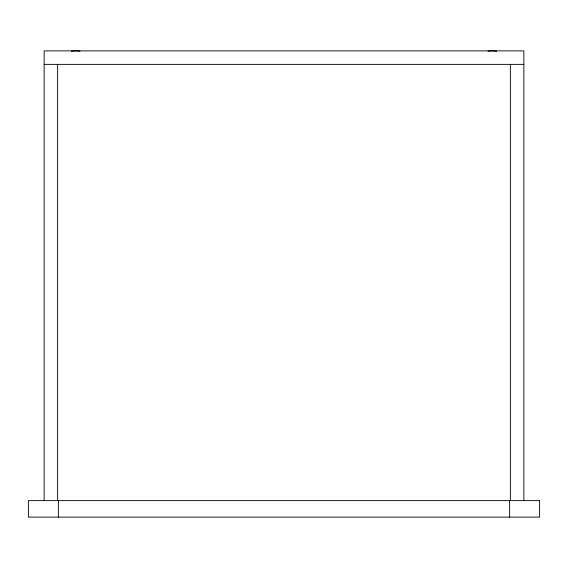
<?xml version="1.0" encoding="UTF-8"?>
<svg xmlns="http://www.w3.org/2000/svg" width="568" height="568" viewBox="0 0 568 568"><rect width="100%" height="100%" fill="white"/><g stroke="black" fill="none" stroke-linecap="round" stroke-linejoin="round"><path stroke-width="0.85" d="M44.141 64.376L523.859 64.376M523.859 500.621L523.859 50.886L44.141 50.886L44.141 500.621M510.369 64.376L510.369 500.621M509.617 500.621L509.617 517.114M58.383 500.621L58.383 517.114M57.631 64.376L57.631 500.621M71.277 51.205A29.983 29.983 0 0 1 79.967 51.205M488.033 51.205A29.983 29.983 0 0 1 496.723 51.205M539.6 500.621L28.4 500.621L28.4 517.114L539.6 517.114L539.6 500.621"/></g></svg>
